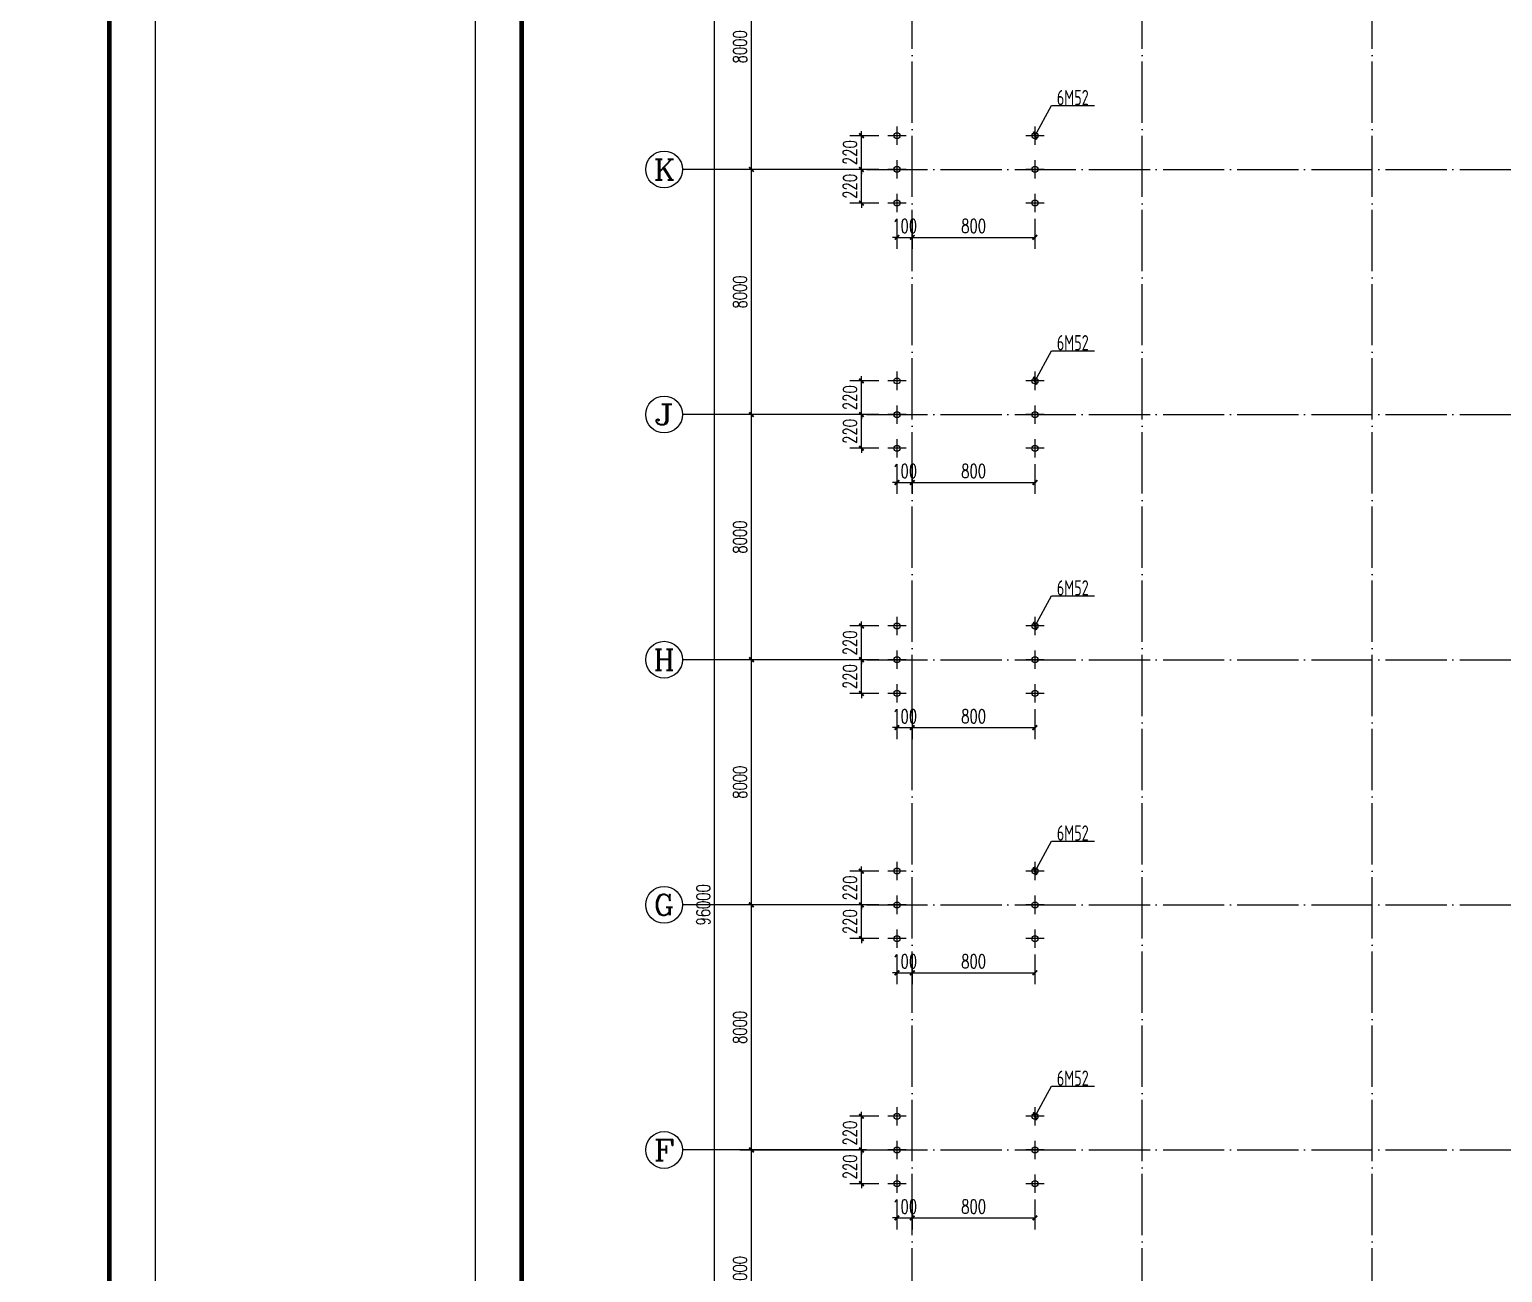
# Model space of a CAD drawing. Extents: x 14475413 to 15955882, y -732572 to -282951.
# Drawn here: x 14978864 to 15026928, y -540735 to -500169 of the extents above; entities that cross this region are included whole.
import ezdxf
from ezdxf.enums import TextEntityAlignment as Align

# ---------------------------------------------------------------- set-up
doc = ezdxf.new("R2010")
doc.units = 0
doc.header["$LTSCALE"] = 1000
doc.header["$MEASUREMENT"] = 0
doc.linetypes.add('DOTE', pattern=[2.42, 2, -0.2, 0.02, -0.2])
for name, color, linetype in [('AXIS', 3, 'Continuous'), ('AXIS_TEXT', 7, 'Continuous'), ('DOTE', 1, 'DOTE'), ('PUB_DIM', 3, 'Continuous'), ('TK', 4, 'Continuous'), ('中粗', 4, 'Continuous'), ('标注', 7, 'Continuous')]:
    doc.layers.add(name, color=color, linetype=linetype)
doc.styles.add('_TCH_AXIS', font='COMPLEX', dxfattribs={"bigfont": 'GBCBIG'})
doc.styles.add('_TCH_DIM_T3', font='SIMPLEX', dxfattribs={"width": 0.705882, "bigfont": 'GBCBIG'})
doc.styles.add('COMPLEX', font='COMPLEX')
doc.styles.get("Standard").update_dxf_attribs({"font": 'gbenor.shx', "bigfont": 'gbcbig.shx'})
doc.styles.add('TSSD_REIN', font='tssdeng.shx', dxfattribs={"width": 0.7, "bigfont": 'tssdchn.shx'})
doc.dimstyles.new('100', dxfattribs={"dimtxt": 250, "dimasz": 200, "dimexe": 250, "dimexo": 300, "dimgap": 150, "dimtad": 1, "dimdec": 0, "dimzin": 0, "dimdsep": 46, "dimtxsty": 'Standard', "dimblk": 'ARCHTICK', "dimcen": 0.09, "dimclrd": 256, "dimclre": 256, "dimclrt": 256, "dimadec": 0, "dimazin": 0, "dimtfac": 1, "dimtdec": 0, "dimtix": 1, "dimtmove": 2, "dimatfit": 3, "dimldrblk": 'ARCHTICK', "dimfxl": 0, "dimtolj": 1, "dimtzin": 0, "dimarcsym": 0})
doc.dimstyles.new('_TCH_ARCH&&150', dxfattribs={"dimtxt": 446.25, "dimasz": 150, "dimexe": 375, "dimexo": 450, "dimgap": 150, "dimtad": 1, "dimdec": 0, "dimzin": 0, "dimdsep": 46, "dimtxsty": '_TCH_DIM_T3', "dimblk": 'ARCHTICK', "dimcen": 0.09, "dimclrt": 7, "dimazin": 2, "dimtfac": 1, "dimtdec": 0, "dimtix": 1, "dimtmove": 2, "dimatfit": 3, "dimfxl": 0, "dimtolj": 1, "dimtzin": 0, "dimarcsym": 0})

# ---------------------------------------------------------------- blocks, each defined once
blk = doc.blocks.new('GeYuanFrame_88545606', base_point=(20.09, 4.53))
at = {"layer": 'TK'}
blk.add_lwpolyline([(20.09, 4.53), (20.09, 598.53), (1071.09, 598.53), (1071.09, 4.53)], close=True, dxfattribs=at)
at = {"layer": 'TK', "const_width": 1}
blk.add_lwpolyline([(45.09, 588.53), (1061.09, 588.53), (1061.09, 14.53), (45.09, 14.53)], close=True, dxfattribs=at)
blk = doc.blocks.new('GeYuanFrame_00164207', base_point=(20.09, 4.53))
at = {"layer": 'TK'}
blk.add_lwpolyline([(20.09, 4.53), (20.09, 598.53), (1071.09, 598.53), (1071.09, 4.53)], close=True, dxfattribs=at)
at = {"layer": 'TK', "const_width": 1}
blk.add_lwpolyline([(45.09, 588.53), (1061.09, 588.53), (1061.09, 14.53), (45.09, 14.53)], close=True, dxfattribs=at)
blk = doc.blocks.new('_AXISO')
blk.add_circle((0, 0), 0.5)
at = {"layer": 'AXIS_TEXT', "style": 'COMPLEX', "width": 1.041667}
blk.add_attdef('A', text='', height=0.56, dxfattribs=at).set_placement((-0.25, -0.28), (0.25, -0.28), align=Align.FIT)
blk = doc.blocks.new('_ArchTick')
at = {"color": 0, "linetype": 'ByBlock', "const_width": 0.4}
blk.add_lwpolyline([(-0.5, -0.5), (0.5, 0.5)], dxfattribs=at)
blk = doc.blocks.new('*D1078')
at = {"layer": 'AXIS', "color": 0, "lineweight": -2}
for p, q in [((15005720, -480736), (15000845, -480736)), ((15001220, -576736), (15001220, -480736)), ((15005720, -576736), (15000845, -576736))]:
    blk.add_line(p, q, dxfattribs=at)
at = {"layer": 'Defpoints', "color": 0}
for p in [(15001220, -480736), (15006170, -480736), (15006170, -576736)]:
    blk.add_point(p, dxfattribs=at)
at = {"layer": 'AXIS', "color": 0, "lineweight": -2, "xscale": 150, "yscale": 150, "zscale": 150}
for p, rotation in [((15001220, -480736), 90), ((15001220, -576736), 270)]:
    blk.add_blockref('_ArchTick', p, dxfattribs=dict(at, rotation=rotation))
at = {"layer": 'AXIS', "color": 7, "insert": (15000847, -528736), "char_height": 446.2, "attachment_point": 5, "rotation": 90, "style": '_TCH_DIM_T3'}
blk.add_mtext('\\A1;96000', dxfattribs=at)
blk = doc.blocks.new('*D1083')
at = {"layer": 'AXIS', "color": 0, "lineweight": -2}
for p, q in [((15005720, -536736), (15002045, -536736)), ((15002420, -544736), (15002420, -536736)), ((15005720, -544736), (15002045, -544736))]:
    blk.add_line(p, q, dxfattribs=at)
at = {"layer": 'Defpoints', "color": 0}
for p in [(15002420, -536736), (15006170, -536736), (15006170, -544736)]:
    blk.add_point(p, dxfattribs=at)
at = {"layer": 'AXIS', "color": 0, "lineweight": -2, "xscale": 150, "yscale": 150, "zscale": 150}
for p, rotation in [((15002420, -536736), 90), ((15002420, -544736), 270)]:
    blk.add_blockref('_ArchTick', p, dxfattribs=dict(at, rotation=rotation))
at = {"layer": 'AXIS', "color": 7, "insert": (15002047, -540736), "char_height": 446.2, "attachment_point": 5, "rotation": 90, "style": '_TCH_DIM_T3'}
blk.add_mtext('\\A1;8000', dxfattribs=at)
blk = doc.blocks.new('*D1084')
at = {"layer": 'AXIS', "color": 0, "lineweight": -2}
for p, q in [((15005720, -528736), (15002045, -528736)), ((15002420, -536736), (15002420, -528736)), ((15005720, -536736), (15002045, -536736))]:
    blk.add_line(p, q, dxfattribs=at)
at = {"layer": 'Defpoints', "color": 0}
for p in [(15002420, -528736), (15006170, -528736), (15006170, -536736)]:
    blk.add_point(p, dxfattribs=at)
at = {"layer": 'AXIS', "color": 0, "lineweight": -2, "xscale": 150, "yscale": 150, "zscale": 150}
for p, rotation in [((15002420, -528736), 90), ((15002420, -536736), 270)]:
    blk.add_blockref('_ArchTick', p, dxfattribs=dict(at, rotation=rotation))
at = {"layer": 'AXIS', "color": 7, "insert": (15002047, -532736), "char_height": 446.2, "attachment_point": 5, "rotation": 90, "style": '_TCH_DIM_T3'}
blk.add_mtext('\\A1;8000', dxfattribs=at)
blk = doc.blocks.new('*D1085')
at = {"layer": 'AXIS', "color": 0, "lineweight": -2}
for p, q in [((15005720, -520736), (15002045, -520736)), ((15002420, -528736), (15002420, -520736)), ((15005720, -528736), (15002045, -528736))]:
    blk.add_line(p, q, dxfattribs=at)
at = {"layer": 'Defpoints', "color": 0}
for p in [(15002420, -520736), (15006170, -520736), (15006170, -528736)]:
    blk.add_point(p, dxfattribs=at)
at = {"layer": 'AXIS', "color": 0, "lineweight": -2, "xscale": 150, "yscale": 150, "zscale": 150}
for p, rotation in [((15002420, -520736), 90), ((15002420, -528736), 270)]:
    blk.add_blockref('_ArchTick', p, dxfattribs=dict(at, rotation=rotation))
at = {"layer": 'AXIS', "color": 7, "insert": (15002047, -524736), "char_height": 446.2, "attachment_point": 5, "rotation": 90, "style": '_TCH_DIM_T3'}
blk.add_mtext('\\A1;8000', dxfattribs=at)
blk = doc.blocks.new('*D1086')
at = {"layer": 'AXIS', "color": 0, "lineweight": -2}
for p, q in [((15005720, -512736), (15002045, -512736)), ((15002420, -520736), (15002420, -512736)), ((15005720, -520736), (15002045, -520736))]:
    blk.add_line(p, q, dxfattribs=at)
at = {"layer": 'Defpoints', "color": 0}
for p in [(15002420, -512736), (15006170, -512736), (15006170, -520736)]:
    blk.add_point(p, dxfattribs=at)
at = {"layer": 'AXIS', "color": 0, "lineweight": -2, "xscale": 150, "yscale": 150, "zscale": 150}
for p, rotation in [((15002420, -512736), 90), ((15002420, -520736), 270)]:
    blk.add_blockref('_ArchTick', p, dxfattribs=dict(at, rotation=rotation))
at = {"layer": 'AXIS', "color": 7, "insert": (15002047, -516736), "char_height": 446.2, "attachment_point": 5, "rotation": 90, "style": '_TCH_DIM_T3'}
blk.add_mtext('\\A1;8000', dxfattribs=at)
blk = doc.blocks.new('*D1087')
at = {"layer": 'AXIS', "color": 0, "lineweight": -2}
for p, q in [((15005720, -504736), (15002045, -504736)), ((15002420, -512736), (15002420, -504736)), ((15005720, -512736), (15002045, -512736))]:
    blk.add_line(p, q, dxfattribs=at)
at = {"layer": 'Defpoints', "color": 0}
for p in [(15002420, -504736), (15006170, -504736), (15006170, -512736)]:
    blk.add_point(p, dxfattribs=at)
at = {"layer": 'AXIS', "color": 0, "lineweight": -2, "xscale": 150, "yscale": 150, "zscale": 150}
for p, rotation in [((15002420, -504736), 90), ((15002420, -512736), 270)]:
    blk.add_blockref('_ArchTick', p, dxfattribs=dict(at, rotation=rotation))
at = {"layer": 'AXIS', "color": 7, "insert": (15002047, -508736), "char_height": 446.2, "attachment_point": 5, "rotation": 90, "style": '_TCH_DIM_T3'}
blk.add_mtext('\\A1;8000', dxfattribs=at)
blk = doc.blocks.new('*D1088')
at = {"layer": 'AXIS', "color": 0, "lineweight": -2}
for p, q in [((15005720, -496736), (15002045, -496736)), ((15002420, -504736), (15002420, -496736)), ((15005720, -504736), (15002045, -504736))]:
    blk.add_line(p, q, dxfattribs=at)
at = {"layer": 'Defpoints', "color": 0}
for p in [(15002420, -496736), (15006170, -496736), (15006170, -504736)]:
    blk.add_point(p, dxfattribs=at)
at = {"layer": 'AXIS', "color": 0, "lineweight": -2, "xscale": 150, "yscale": 150, "zscale": 150}
for p, rotation in [((15002420, -496736), 90), ((15002420, -504736), 270)]:
    blk.add_blockref('_ArchTick', p, dxfattribs=dict(at, rotation=rotation))
at = {"layer": 'AXIS', "color": 7, "insert": (15002047, -500736), "char_height": 446.2, "attachment_point": 5, "rotation": 90, "style": '_TCH_DIM_T3'}
blk.add_mtext('\\A1;8000', dxfattribs=at)
blk = doc.blocks.new('*D1165')
at = {"layer": 'Defpoints', "color": 0}
for p in [(15006010, -503636), (15007024, -503636), (15007024, -504736)]:
    blk.add_point(p, dxfattribs=at)
at = {"layer": 'PUB_DIM', "color": 0, "lineweight": -2}
for p, q in [((15006574, -503636), (15005635, -503636)), ((15006010, -503636), (15006010, -503486)), ((15006010, -504736), (15006010, -503636)), ((15006574, -504736), (15005635, -504736)), ((15006010, -504736), (15006010, -504886))]:
    blk.add_line(p, q, dxfattribs=at)
at = {"layer": 'PUB_DIM', "color": 0, "lineweight": -2, "xscale": 150, "yscale": 150, "zscale": 150}
for p, rotation in [((15006010, -503636), 270), ((15006010, -504736), 90)]:
    blk.add_blockref('_ArchTick', p, dxfattribs=dict(at, rotation=rotation))
at = {"layer": 'PUB_DIM', "color": 7, "insert": (15005637, -504186), "char_height": 446.2, "attachment_point": 5, "rotation": 90, "style": '_TCH_DIM_T3'}
blk.add_mtext('\\A1;220', dxfattribs=at)
blk = doc.blocks.new('*D1166')
at = {"layer": 'Defpoints', "color": 0}
for p in [(15006010, -504736), (15007024, -504736), (15007024, -505836)]:
    blk.add_point(p, dxfattribs=at)
at = {"layer": 'PUB_DIM', "color": 0, "lineweight": -2}
for p, q in [((15006010, -504736), (15006010, -504586)), ((15006574, -504736), (15005635, -504736)), ((15006010, -505836), (15006010, -504736)), ((15006574, -505836), (15005635, -505836)), ((15006010, -505836), (15006010, -505986))]:
    blk.add_line(p, q, dxfattribs=at)
at = {"layer": 'PUB_DIM', "color": 0, "lineweight": -2, "xscale": 150, "yscale": 150, "zscale": 150}
for p, rotation in [((15006010, -504736), 270), ((15006010, -505836), 90)]:
    blk.add_blockref('_ArchTick', p, dxfattribs=dict(at, rotation=rotation))
at = {"layer": 'PUB_DIM', "color": 7, "insert": (15005637, -505286), "char_height": 446.2, "attachment_point": 5, "rotation": 90, "style": '_TCH_DIM_T3'}
blk.add_mtext('\\A1;220', dxfattribs=at)
blk = doc.blocks.new('*D1167')
at = {"layer": 'Defpoints', "color": 0}
for p in [(15007670, -505901), (15011670, -505901), (15011670, -506953)]:
    blk.add_point(p, dxfattribs=at)
at = {"layer": 'PUB_DIM', "color": 0, "lineweight": -2}
for p, q in [((15007670, -506351), (15007670, -507328)), ((15011670, -506351), (15011670, -507328)), ((15007670, -506953), (15011670, -506953))]:
    blk.add_line(p, q, dxfattribs=at)
at = {"layer": 'PUB_DIM', "color": 0, "lineweight": -2, "xscale": 150, "yscale": 150, "zscale": 150, "rotation": 180}
blk.add_blockref('_ArchTick', (15007670, -506953), dxfattribs=at)
at = {"layer": 'PUB_DIM', "color": 0, "lineweight": -2, "xscale": 150, "yscale": 150, "zscale": 150}
blk.add_blockref('_ArchTick', (15011670, -506953), dxfattribs=at)
at = {"layer": 'PUB_DIM', "color": 7, "insert": (15009670, -506580), "char_height": 446.2, "attachment_point": 5, "style": '_TCH_DIM_T3'}
blk.add_mtext('\\A1;800', dxfattribs=at)
blk = doc.blocks.new('*D1168')
at = {"layer": 'Defpoints', "color": 0}
for p in [(15007170, -505901), (15007670, -505901), (15007670, -506953)]:
    blk.add_point(p, dxfattribs=at)
at = {"layer": 'PUB_DIM', "color": 0, "lineweight": -2}
for p, q in [((15007170, -506351), (15007170, -507328)), ((15007670, -506351), (15007670, -507328)), ((15007170, -506953), (15007020, -506953)), ((15007170, -506953), (15007670, -506953)), ((15007670, -506953), (15007820, -506953))]:
    blk.add_line(p, q, dxfattribs=at)
at = {"layer": 'PUB_DIM', "color": 0, "lineweight": -2, "xscale": 150, "yscale": 150, "zscale": 150}
blk.add_blockref('_ArchTick', (15007170, -506953), dxfattribs=at)
at = {"layer": 'PUB_DIM', "color": 0, "lineweight": -2, "xscale": 150, "yscale": 150, "zscale": 150, "rotation": 180}
blk.add_blockref('_ArchTick', (15007670, -506953), dxfattribs=at)
at = {"layer": 'PUB_DIM', "color": 7, "insert": (15007420, -506580), "char_height": 446.2, "attachment_point": 5, "style": '_TCH_DIM_T3'}
blk.add_mtext('\\A1;100', dxfattribs=at)
blk = doc.blocks.new('*D1177')
at = {"layer": 'Defpoints', "color": 0}
for p in [(15006010, -511636), (15007024, -511636), (15007024, -512736)]:
    blk.add_point(p, dxfattribs=at)
at = {"layer": 'PUB_DIM', "color": 0, "lineweight": -2}
for p, q in [((15006574, -511636), (15005635, -511636)), ((15006010, -511636), (15006010, -511486)), ((15006010, -512736), (15006010, -511636)), ((15006574, -512736), (15005635, -512736)), ((15006010, -512736), (15006010, -512886))]:
    blk.add_line(p, q, dxfattribs=at)
at = {"layer": 'PUB_DIM', "color": 0, "lineweight": -2, "xscale": 150, "yscale": 150, "zscale": 150}
for p, rotation in [((15006010, -511636), 270), ((15006010, -512736), 90)]:
    blk.add_blockref('_ArchTick', p, dxfattribs=dict(at, rotation=rotation))
at = {"layer": 'PUB_DIM', "color": 7, "insert": (15005637, -512186), "char_height": 446.2, "attachment_point": 5, "rotation": 90, "style": '_TCH_DIM_T3'}
blk.add_mtext('\\A1;220', dxfattribs=at)
blk = doc.blocks.new('*D1178')
at = {"layer": 'Defpoints', "color": 0}
for p in [(15006010, -512736), (15007024, -512736), (15007024, -513836)]:
    blk.add_point(p, dxfattribs=at)
at = {"layer": 'PUB_DIM', "color": 0, "lineweight": -2}
for p, q in [((15006574, -512736), (15005635, -512736)), ((15006010, -512736), (15006010, -512586)), ((15006010, -513836), (15006010, -512736)), ((15006574, -513836), (15005635, -513836)), ((15006010, -513836), (15006010, -513986))]:
    blk.add_line(p, q, dxfattribs=at)
at = {"layer": 'PUB_DIM', "color": 0, "lineweight": -2, "xscale": 150, "yscale": 150, "zscale": 150}
for p, rotation in [((15006010, -512736), 270), ((15006010, -513836), 90)]:
    blk.add_blockref('_ArchTick', p, dxfattribs=dict(at, rotation=rotation))
at = {"layer": 'PUB_DIM', "color": 7, "insert": (15005637, -513286), "char_height": 446.2, "attachment_point": 5, "rotation": 90, "style": '_TCH_DIM_T3'}
blk.add_mtext('\\A1;220', dxfattribs=at)
blk = doc.blocks.new('*D1179')
at = {"layer": 'Defpoints', "color": 0}
for p in [(15007670, -513901), (15011670, -513901), (15011670, -514953)]:
    blk.add_point(p, dxfattribs=at)
at = {"layer": 'PUB_DIM', "color": 0, "lineweight": -2}
for p, q in [((15007670, -514351), (15007670, -515328)), ((15011670, -514351), (15011670, -515328)), ((15007670, -514953), (15011670, -514953))]:
    blk.add_line(p, q, dxfattribs=at)
at = {"layer": 'PUB_DIM', "color": 0, "lineweight": -2, "xscale": 150, "yscale": 150, "zscale": 150, "rotation": 180}
blk.add_blockref('_ArchTick', (15007670, -514953), dxfattribs=at)
at = {"layer": 'PUB_DIM', "color": 0, "lineweight": -2, "xscale": 150, "yscale": 150, "zscale": 150}
blk.add_blockref('_ArchTick', (15011670, -514953), dxfattribs=at)
at = {"layer": 'PUB_DIM', "color": 7, "insert": (15009670, -514580), "char_height": 446.2, "attachment_point": 5, "style": '_TCH_DIM_T3'}
blk.add_mtext('\\A1;800', dxfattribs=at)
blk = doc.blocks.new('*D1180')
at = {"layer": 'Defpoints', "color": 0}
for p in [(15007170, -513901), (15007670, -513901), (15007670, -514953)]:
    blk.add_point(p, dxfattribs=at)
at = {"layer": 'PUB_DIM', "color": 0, "lineweight": -2}
for p, q in [((15007170, -514351), (15007170, -515328)), ((15007670, -514351), (15007670, -515328)), ((15007170, -514953), (15007020, -514953)), ((15007170, -514953), (15007670, -514953)), ((15007670, -514953), (15007820, -514953))]:
    blk.add_line(p, q, dxfattribs=at)
at = {"layer": 'PUB_DIM', "color": 0, "lineweight": -2, "xscale": 150, "yscale": 150, "zscale": 150}
blk.add_blockref('_ArchTick', (15007170, -514953), dxfattribs=at)
at = {"layer": 'PUB_DIM', "color": 0, "lineweight": -2, "xscale": 150, "yscale": 150, "zscale": 150, "rotation": 180}
blk.add_blockref('_ArchTick', (15007670, -514953), dxfattribs=at)
at = {"layer": 'PUB_DIM', "color": 7, "insert": (15007420, -514580), "char_height": 446.2, "attachment_point": 5, "style": '_TCH_DIM_T3'}
blk.add_mtext('\\A1;100', dxfattribs=at)
blk = doc.blocks.new('*D1189')
at = {"layer": 'Defpoints', "color": 0}
for p in [(15006010, -519636), (15007024, -519636), (15007024, -520736)]:
    blk.add_point(p, dxfattribs=at)
at = {"layer": 'PUB_DIM', "color": 0, "lineweight": -2}
for p, q in [((15006010, -519636), (15006010, -519486)), ((15006574, -519636), (15005635, -519636)), ((15006010, -520736), (15006010, -519636)), ((15006574, -520736), (15005635, -520736)), ((15006010, -520736), (15006010, -520886))]:
    blk.add_line(p, q, dxfattribs=at)
at = {"layer": 'PUB_DIM', "color": 0, "lineweight": -2, "xscale": 150, "yscale": 150, "zscale": 150}
for p, rotation in [((15006010, -519636), 270), ((15006010, -520736), 90)]:
    blk.add_blockref('_ArchTick', p, dxfattribs=dict(at, rotation=rotation))
at = {"layer": 'PUB_DIM', "color": 7, "insert": (15005637, -520186), "char_height": 446.2, "attachment_point": 5, "rotation": 90, "style": '_TCH_DIM_T3'}
blk.add_mtext('\\A1;220', dxfattribs=at)
blk = doc.blocks.new('*D1190')
at = {"layer": 'Defpoints', "color": 0}
for p in [(15006010, -520736), (15007024, -520736), (15007024, -521836)]:
    blk.add_point(p, dxfattribs=at)
at = {"layer": 'PUB_DIM', "color": 0, "lineweight": -2}
for p, q in [((15006574, -520736), (15005635, -520736)), ((15006010, -520736), (15006010, -520586)), ((15006010, -521836), (15006010, -520736)), ((15006574, -521836), (15005635, -521836)), ((15006010, -521836), (15006010, -521986))]:
    blk.add_line(p, q, dxfattribs=at)
at = {"layer": 'PUB_DIM', "color": 0, "lineweight": -2, "xscale": 150, "yscale": 150, "zscale": 150}
for p, rotation in [((15006010, -520736), 270), ((15006010, -521836), 90)]:
    blk.add_blockref('_ArchTick', p, dxfattribs=dict(at, rotation=rotation))
at = {"layer": 'PUB_DIM', "color": 7, "insert": (15005637, -521286), "char_height": 446.2, "attachment_point": 5, "rotation": 90, "style": '_TCH_DIM_T3'}
blk.add_mtext('\\A1;220', dxfattribs=at)
blk = doc.blocks.new('*D1191')
at = {"layer": 'Defpoints', "color": 0}
for p in [(15007670, -521901), (15011670, -521901), (15011670, -522953)]:
    blk.add_point(p, dxfattribs=at)
at = {"layer": 'PUB_DIM', "color": 0, "lineweight": -2}
for p, q in [((15007670, -522351), (15007670, -523328)), ((15011670, -522351), (15011670, -523328)), ((15007670, -522953), (15011670, -522953))]:
    blk.add_line(p, q, dxfattribs=at)
at = {"layer": 'PUB_DIM', "color": 0, "lineweight": -2, "xscale": 150, "yscale": 150, "zscale": 150, "rotation": 180}
blk.add_blockref('_ArchTick', (15007670, -522953), dxfattribs=at)
at = {"layer": 'PUB_DIM', "color": 0, "lineweight": -2, "xscale": 150, "yscale": 150, "zscale": 150}
blk.add_blockref('_ArchTick', (15011670, -522953), dxfattribs=at)
at = {"layer": 'PUB_DIM', "color": 7, "insert": (15009670, -522580), "char_height": 446.2, "attachment_point": 5, "style": '_TCH_DIM_T3'}
blk.add_mtext('\\A1;800', dxfattribs=at)
blk = doc.blocks.new('*D1192')
at = {"layer": 'Defpoints', "color": 0}
for p in [(15007170, -521901), (15007670, -521901), (15007670, -522953)]:
    blk.add_point(p, dxfattribs=at)
at = {"layer": 'PUB_DIM', "color": 0, "lineweight": -2}
for p, q in [((15007170, -522351), (15007170, -523328)), ((15007670, -522351), (15007670, -523328)), ((15007170, -522953), (15007020, -522953)), ((15007170, -522953), (15007670, -522953)), ((15007670, -522953), (15007820, -522953))]:
    blk.add_line(p, q, dxfattribs=at)
at = {"layer": 'PUB_DIM', "color": 0, "lineweight": -2, "xscale": 150, "yscale": 150, "zscale": 150}
blk.add_blockref('_ArchTick', (15007170, -522953), dxfattribs=at)
at = {"layer": 'PUB_DIM', "color": 0, "lineweight": -2, "xscale": 150, "yscale": 150, "zscale": 150, "rotation": 180}
blk.add_blockref('_ArchTick', (15007670, -522953), dxfattribs=at)
at = {"layer": 'PUB_DIM', "color": 7, "insert": (15007420, -522580), "char_height": 446.2, "attachment_point": 5, "style": '_TCH_DIM_T3'}
blk.add_mtext('\\A1;100', dxfattribs=at)
blk = doc.blocks.new('*D1201')
at = {"layer": 'Defpoints', "color": 0}
for p in [(15006010, -527636), (15007024, -527636), (15007024, -528736)]:
    blk.add_point(p, dxfattribs=at)
at = {"layer": 'PUB_DIM', "color": 0, "lineweight": -2}
for p, q in [((15006574, -527636), (15005635, -527636)), ((15006010, -527636), (15006010, -527486)), ((15006010, -528736), (15006010, -527636)), ((15006574, -528736), (15005635, -528736)), ((15006010, -528736), (15006010, -528886))]:
    blk.add_line(p, q, dxfattribs=at)
at = {"layer": 'PUB_DIM', "color": 0, "lineweight": -2, "xscale": 150, "yscale": 150, "zscale": 150}
for p, rotation in [((15006010, -527636), 270), ((15006010, -528736), 90)]:
    blk.add_blockref('_ArchTick', p, dxfattribs=dict(at, rotation=rotation))
at = {"layer": 'PUB_DIM', "color": 7, "insert": (15005637, -528186), "char_height": 446.2, "attachment_point": 5, "rotation": 90, "style": '_TCH_DIM_T3'}
blk.add_mtext('\\A1;220', dxfattribs=at)
blk = doc.blocks.new('*D1202')
at = {"layer": 'Defpoints', "color": 0}
for p in [(15006010, -528736), (15007024, -528736), (15007024, -529836)]:
    blk.add_point(p, dxfattribs=at)
at = {"layer": 'PUB_DIM', "color": 0, "lineweight": -2}
for p, q in [((15006010, -528736), (15006010, -528586)), ((15006574, -528736), (15005635, -528736)), ((15006010, -529836), (15006010, -528736)), ((15006574, -529836), (15005635, -529836)), ((15006010, -529836), (15006010, -529986))]:
    blk.add_line(p, q, dxfattribs=at)
at = {"layer": 'PUB_DIM', "color": 0, "lineweight": -2, "xscale": 150, "yscale": 150, "zscale": 150}
for p, rotation in [((15006010, -528736), 270), ((15006010, -529836), 90)]:
    blk.add_blockref('_ArchTick', p, dxfattribs=dict(at, rotation=rotation))
at = {"layer": 'PUB_DIM', "color": 7, "insert": (15005637, -529286), "char_height": 446.2, "attachment_point": 5, "rotation": 90, "style": '_TCH_DIM_T3'}
blk.add_mtext('\\A1;220', dxfattribs=at)
blk = doc.blocks.new('*D1203')
at = {"layer": 'Defpoints', "color": 0}
for p in [(15007670, -529901), (15011670, -529901), (15011670, -530953)]:
    blk.add_point(p, dxfattribs=at)
at = {"layer": 'PUB_DIM', "color": 0, "lineweight": -2}
for p, q in [((15007670, -530351), (15007670, -531328)), ((15011670, -530351), (15011670, -531328)), ((15007670, -530953), (15011670, -530953))]:
    blk.add_line(p, q, dxfattribs=at)
at = {"layer": 'PUB_DIM', "color": 0, "lineweight": -2, "xscale": 150, "yscale": 150, "zscale": 150, "rotation": 180}
blk.add_blockref('_ArchTick', (15007670, -530953), dxfattribs=at)
at = {"layer": 'PUB_DIM', "color": 0, "lineweight": -2, "xscale": 150, "yscale": 150, "zscale": 150}
blk.add_blockref('_ArchTick', (15011670, -530953), dxfattribs=at)
at = {"layer": 'PUB_DIM', "color": 7, "insert": (15009670, -530580), "char_height": 446.2, "attachment_point": 5, "style": '_TCH_DIM_T3'}
blk.add_mtext('\\A1;800', dxfattribs=at)
blk = doc.blocks.new('*D1204')
at = {"layer": 'Defpoints', "color": 0}
for p in [(15007170, -529901), (15007670, -529901), (15007670, -530953)]:
    blk.add_point(p, dxfattribs=at)
at = {"layer": 'PUB_DIM', "color": 0, "lineweight": -2}
for p, q in [((15007170, -530351), (15007170, -531328)), ((15007670, -530351), (15007670, -531328)), ((15007170, -530953), (15007020, -530953)), ((15007170, -530953), (15007670, -530953)), ((15007670, -530953), (15007820, -530953))]:
    blk.add_line(p, q, dxfattribs=at)
at = {"layer": 'PUB_DIM', "color": 0, "lineweight": -2, "xscale": 150, "yscale": 150, "zscale": 150}
blk.add_blockref('_ArchTick', (15007170, -530953), dxfattribs=at)
at = {"layer": 'PUB_DIM', "color": 0, "lineweight": -2, "xscale": 150, "yscale": 150, "zscale": 150, "rotation": 180}
blk.add_blockref('_ArchTick', (15007670, -530953), dxfattribs=at)
at = {"layer": 'PUB_DIM', "color": 7, "insert": (15007420, -530580), "char_height": 446.2, "attachment_point": 5, "style": '_TCH_DIM_T3'}
blk.add_mtext('\\A1;100', dxfattribs=at)
blk = doc.blocks.new('*D1213')
at = {"layer": 'Defpoints', "color": 0}
for p in [(15006010, -535636), (15007024, -535636), (15007024, -536736)]:
    blk.add_point(p, dxfattribs=at)
at = {"layer": 'PUB_DIM', "color": 0, "lineweight": -2}
for p, q in [((15006574, -535636), (15005635, -535636)), ((15006010, -535636), (15006010, -535486)), ((15006010, -536736), (15006010, -535636)), ((15006574, -536736), (15005635, -536736)), ((15006010, -536736), (15006010, -536886))]:
    blk.add_line(p, q, dxfattribs=at)
at = {"layer": 'PUB_DIM', "color": 0, "lineweight": -2, "xscale": 150, "yscale": 150, "zscale": 150}
for p, rotation in [((15006010, -535636), 270), ((15006010, -536736), 90)]:
    blk.add_blockref('_ArchTick', p, dxfattribs=dict(at, rotation=rotation))
at = {"layer": 'PUB_DIM', "color": 7, "insert": (15005637, -536186), "char_height": 446.2, "attachment_point": 5, "rotation": 90, "style": '_TCH_DIM_T3'}
blk.add_mtext('\\A1;220', dxfattribs=at)
blk = doc.blocks.new('*D1214')
at = {"layer": 'Defpoints', "color": 0}
for p in [(15006010, -536736), (15007024, -536736), (15007024, -537836)]:
    blk.add_point(p, dxfattribs=at)
at = {"layer": 'PUB_DIM', "color": 0, "lineweight": -2}
for p, q in [((15006574, -536736), (15005635, -536736)), ((15006010, -536736), (15006010, -536586)), ((15006010, -537836), (15006010, -536736)), ((15006574, -537836), (15005635, -537836)), ((15006010, -537836), (15006010, -537986))]:
    blk.add_line(p, q, dxfattribs=at)
at = {"layer": 'PUB_DIM', "color": 0, "lineweight": -2, "xscale": 150, "yscale": 150, "zscale": 150}
for p, rotation in [((15006010, -536736), 270), ((15006010, -537836), 90)]:
    blk.add_blockref('_ArchTick', p, dxfattribs=dict(at, rotation=rotation))
at = {"layer": 'PUB_DIM', "color": 7, "insert": (15005637, -537286), "char_height": 446.2, "attachment_point": 5, "rotation": 90, "style": '_TCH_DIM_T3'}
blk.add_mtext('\\A1;220', dxfattribs=at)
blk = doc.blocks.new('*D1215')
at = {"layer": 'Defpoints', "color": 0}
for p in [(15007670, -537901), (15011670, -537901), (15011670, -538953)]:
    blk.add_point(p, dxfattribs=at)
at = {"layer": 'PUB_DIM', "color": 0, "lineweight": -2}
for p, q in [((15007670, -538351), (15007670, -539328)), ((15011670, -538351), (15011670, -539328)), ((15007670, -538953), (15011670, -538953))]:
    blk.add_line(p, q, dxfattribs=at)
at = {"layer": 'PUB_DIM', "color": 0, "lineweight": -2, "xscale": 150, "yscale": 150, "zscale": 150, "rotation": 180}
blk.add_blockref('_ArchTick', (15007670, -538953), dxfattribs=at)
at = {"layer": 'PUB_DIM', "color": 0, "lineweight": -2, "xscale": 150, "yscale": 150, "zscale": 150}
blk.add_blockref('_ArchTick', (15011670, -538953), dxfattribs=at)
at = {"layer": 'PUB_DIM', "color": 7, "insert": (15009670, -538580), "char_height": 446.2, "attachment_point": 5, "style": '_TCH_DIM_T3'}
blk.add_mtext('\\A1;800', dxfattribs=at)
blk = doc.blocks.new('*D1216')
at = {"layer": 'Defpoints', "color": 0}
for p in [(15007170, -537901), (15007670, -537901), (15007670, -538953)]:
    blk.add_point(p, dxfattribs=at)
at = {"layer": 'PUB_DIM', "color": 0, "lineweight": -2}
for p, q in [((15007170, -538351), (15007170, -539328)), ((15007670, -538351), (15007670, -539328)), ((15007170, -538953), (15007020, -538953)), ((15007170, -538953), (15007670, -538953)), ((15007670, -538953), (15007820, -538953))]:
    blk.add_line(p, q, dxfattribs=at)
at = {"layer": 'PUB_DIM', "color": 0, "lineweight": -2, "xscale": 150, "yscale": 150, "zscale": 150}
blk.add_blockref('_ArchTick', (15007170, -538953), dxfattribs=at)
at = {"layer": 'PUB_DIM', "color": 0, "lineweight": -2, "xscale": 150, "yscale": 150, "zscale": 150, "rotation": 180}
blk.add_blockref('_ArchTick', (15007670, -538953), dxfattribs=at)
at = {"layer": 'PUB_DIM', "color": 7, "insert": (15007420, -538580), "char_height": 446.2, "attachment_point": 5, "style": '_TCH_DIM_T3'}
blk.add_mtext('\\A1;100', dxfattribs=at)

msp = doc.modelspace()

# ---------------------------------------------------------------- linework, layer by layer
at = {"layer": 'AXIS'}
for p, q in [((15006170.1, -504735.7), (15000170.1, -504735.7)), ((15006170.1, -512735.7), (15000170.1, -512735.7)), ((15006170.1, -520735.7), (15000170.1, -520735.7)), ((15006170.1, -528735.7), (15000170.1, -528735.7)), ((15006170.1, -536735.7), (15000170.1, -536735.7))]:
    msp.add_line(p, q, dxfattribs=at)
at = {"layer": 'DOTE'}
for p, q in [((15007670.1, -578235.7), (15007670.1, -479235.7)), ((15015170.1, -578235.7), (15015170.1, -479235.7)), ((15022670.1, -578235.7), (15022670.1, -479235.7)), ((15006170.1, -504735.7), (15069170.1, -504735.7)), ((15006170.1, -512735.7), (15069170.1, -512735.7)), ((15006170.1, -520735.7), (15069170.1, -520735.7)), ((15006170.1, -528735.7), (15069170.1, -528735.7)), ((15006170.1, -536735.7), (15069170.1, -536735.7))]:
    msp.add_line(p, q, dxfattribs=at)
at = {"layer": '中粗', "linetype": 'ByBlock'}
for p, q in [((15007470.1, -503635.7), (15006870.1, -503635.7)), ((15007170.1, -503335.7), (15007170.1, -503935.7)), ((15011970.1, -503635.7), (15011370.1, -503635.7)), ((15011670.1, -503335.7), (15011670.1, -503935.7)), ((15007170.1, -504435.7), (15007170.1, -505035.7)), ((15011670.1, -504435.7), (15011670.1, -505035.7)), ((15007470.1, -504735.7), (15006870.1, -504735.7)), ((15011970.1, -504735.7), (15011370.1, -504735.7)), ((15007170.1, -505535.7), (15007170.1, -506135.7)), ((15011670.1, -505535.7), (15011670.1, -506135.7)), ((15007470.1, -505835.7), (15006870.1, -505835.7)), ((15007095.1, -505835.7), (15007095.1, -505835.7)), ((15011970.1, -505835.7), (15011370.1, -505835.7)), ((15011595.1, -505835.7), (15011595.1, -505835.7)), ((15007170.1, -511335.7), (15007170.1, -511935.7)), ((15011670.1, -511335.7), (15011670.1, -511935.7)), ((15007470.1, -511635.7), (15006870.1, -511635.7)), ((15011970.1, -511635.7), (15011370.1, -511635.7)), ((15007470.1, -512735.7), (15006870.1, -512735.7)), ((15007170.1, -512435.7), (15007170.1, -513035.7)), ((15011970.1, -512735.7), (15011370.1, -512735.7)), ((15011670.1, -512435.7), (15011670.1, -513035.7)), ((15007170.1, -513535.7), (15007170.1, -514135.7)), ((15011670.1, -513535.7), (15011670.1, -514135.7)), ((15007470.1, -513835.7), (15006870.1, -513835.7)), ((15007095.1, -513835.7), (15007095.1, -513835.7)), ((15011970.1, -513835.7), (15011370.1, -513835.7)), ((15011595.1, -513835.7), (15011595.1, -513835.7)), ((15007170.1, -519335.7), (15007170.1, -519935.7)), ((15011670.1, -519335.7), (15011670.1, -519935.7)), ((15007470.1, -519635.7), (15006870.1, -519635.7)), ((15011970.1, -519635.7), (15011370.1, -519635.7)), ((15007170.1, -520435.7), (15007170.1, -521035.7)), ((15011670.1, -520435.7), (15011670.1, -521035.7)), ((15007470.1, -520735.7), (15006870.1, -520735.7)), ((15011970.1, -520735.7), (15011370.1, -520735.7)), ((15007470.1, -521835.7), (15006870.1, -521835.7)), ((15007095.1, -521835.7), (15007095.1, -521835.7)), ((15007170.1, -521535.7), (15007170.1, -522135.7)), ((15011970.1, -521835.7), (15011370.1, -521835.7)), ((15011595.1, -521835.7), (15011595.1, -521835.7)), ((15011670.1, -521535.7), (15011670.1, -522135.7)), ((15007470.1, -527635.7), (15006870.1, -527635.7)), ((15007170.1, -527335.7), (15007170.1, -527935.7)), ((15011970.1, -527635.7), (15011370.1, -527635.7)), ((15011670.1, -527335.7), (15011670.1, -527935.7)), ((15007170.1, -528435.7), (15007170.1, -529035.7)), ((15011670.1, -528435.7), (15011670.1, -529035.7)), ((15007470.1, -528735.7), (15006870.1, -528735.7)), ((15011970.1, -528735.7), (15011370.1, -528735.7)), ((15007170.1, -529535.7), (15007170.1, -530135.7)), ((15011670.1, -529535.7), (15011670.1, -530135.7)), ((15007470.1, -529835.7), (15006870.1, -529835.7)), ((15007095.1, -529835.7), (15007095.1, -529835.7)), ((15011970.1, -529835.7), (15011370.1, -529835.7)), ((15011595.1, -529835.7), (15011595.1, -529835.7)), ((15007170.1, -535335.7), (15007170.1, -535935.7)), ((15011670.1, -535335.7), (15011670.1, -535935.7)), ((15007470.1, -535635.7), (15006870.1, -535635.7)), ((15011970.1, -535635.7), (15011370.1, -535635.7)), ((15007470.1, -536735.7), (15006870.1, -536735.7)), ((15007170.1, -536435.7), (15007170.1, -537035.7)), ((15011970.1, -536735.7), (15011370.1, -536735.7)), ((15011670.1, -536435.7), (15011670.1, -537035.7)), ((15007470.1, -537835.7), (15006870.1, -537835.7)), ((15007095.1, -537835.7), (15007095.1, -537835.7)), ((15007170.1, -537535.7), (15007170.1, -538135.7)), ((15011970.1, -537835.7), (15011370.1, -537835.7)), ((15011595.1, -537835.7), (15011595.1, -537835.7)), ((15011670.1, -537535.7), (15011670.1, -538135.7))]:
    msp.add_line(p, q, dxfattribs=at)
for centre in [(15007170.1, -503635.7), (15011670.1, -503635.7), (15007170.1, -504735.7), (15011670.1, -504735.7), (15007170.1, -505835.7), (15011670.1, -505835.7), (15007170.1, -511635.7), (15011670.1, -511635.7), (15007170.1, -512735.7), (15011670.1, -512735.7), (15007170.1, -513835.7), (15011670.1, -513835.7), (15007170.1, -519635.7), (15011670.1, -519635.7), (15007170.1, -520735.7), (15011670.1, -520735.7), (15007170.1, -521835.7), (15011670.1, -521835.7), (15007170.1, -527635.7), (15011670.1, -527635.7), (15007170.1, -528735.7), (15011670.1, -528735.7), (15007170.1, -529835.7), (15011670.1, -529835.7), (15007170.1, -535635.7), (15011670.1, -535635.7), (15007170.1, -536735.7), (15011670.1, -536735.7), (15007170.1, -537835.7), (15011670.1, -537835.7)]:
    msp.add_circle(centre, 100, dxfattribs=at)

# ---------------------------------------------------------------- block references
at = {"xscale": 150, "yscale": 150, "zscale": 150, "rotation": 270}
for name, p in [('GeYuanFrame_00164207', (14893868, -466825.4)), ('GeYuanFrame_88545606', (14993422.4, -466825.4))]:
    msp.add_blockref(name, p, dxfattribs=at)
at = {"layer": 'AXIS'}
ref = msp.add_blockref('_AXISO', (14999570.1, -504735.7), dxfattribs=dict(at, xscale=1200, yscale=1200, zscale=1200))
ref.add_attrib('A', 'K', dxfattribs={"layer": 'AXIS_TEXT', "ltscale": 0.5, "height": 678.8, "style": '_TCH_AXIS', "width": 1.105263}).set_placement((14999230.7, -505075.1), (14999909.5, -505075.1), align=Align.FIT)
ref = msp.add_blockref('_AXISO', (14999570.1, -512735.7), dxfattribs=dict(at, xscale=1200, yscale=1200, zscale=1200))
ref.add_attrib('A', 'J', dxfattribs={"layer": 'AXIS_TEXT', "ltscale": 0.5, "height": 678.8, "style": '_TCH_AXIS', "width": 1.909091}).set_placement((14999230.7, -513075.1), (14999909.5, -513075.1), align=Align.FIT)
ref = msp.add_blockref('_AXISO', (14999570.1, -520735.7), dxfattribs=dict(at, xscale=1200, yscale=1200, zscale=1200))
ref.add_attrib('A', 'H', dxfattribs={"layer": 'AXIS_TEXT', "ltscale": 0.5, "height": 678.8, "style": '_TCH_AXIS', "width": 1.05}).set_placement((14999230.7, -521075.1), (14999909.5, -521075.1), align=Align.FIT)
ref = msp.add_blockref('_AXISO', (14999570.1, -528735.7), dxfattribs=dict(at, xscale=1200, yscale=1200, zscale=1200))
ref.add_attrib('A', 'G', dxfattribs={"layer": 'AXIS_TEXT', "ltscale": 0.5, "height": 678.8, "style": '_TCH_AXIS', "width": 1.166667}).set_placement((14999230.7, -529075.1), (14999909.5, -529075.1), align=Align.FIT)
ref = msp.add_blockref('_AXISO', (14999570.1, -536735.7), dxfattribs=dict(at, xscale=1200, yscale=1200, zscale=1200))
ref.add_attrib('A', 'F', dxfattribs={"layer": 'AXIS_TEXT', "ltscale": 0.5, "height": 678.8, "style": '_TCH_AXIS', "width": 1.3125}).set_placement((14999230.7, -537075.1), (14999909.5, -537075.1), align=Align.FIT)

# ---------------------------------------------------------------- texts
at = {"color": 6, "ltscale": 0.5, "style": 'TSSD_REIN', "width": 0.7}
for p in [(15012386.7, -502641.8), (15012386.7, -510641.8), (15012386.7, -518641.8), (15012386.7, -526641.8), (15012386.7, -534641.8)]:
    msp.add_text('6M52', height=500, dxfattribs=at).set_placement(p)

# ---------------------------------------------------------------- dimensions: what is measured, and where the dimension line sits
at = {"layer": 'AXIS'}
for p1, p2, distance, text, picture, middle in [((15006170.1, -576735.7), (15006170.1, -480735.7), 4950, '96000', '*D1078', (15000847, -528735.7)), ((15006170.1, -504735.7), (15006170.1, -496735.7), 3750, '8000', '*D1088', (15002047, -500735.7)), ((15006170.1, -512735.7), (15006170.1, -504735.7), 3750, '8000', '*D1087', (15002047, -508735.7)), ((15006170.1, -520735.7), (15006170.1, -512735.7), 3750, '8000', '*D1086', (15002047, -516735.7)), ((15006170.1, -528735.7), (15006170.1, -520735.7), 3750, '8000', '*D1085', (15002047, -524735.7)), ((15006170.1, -536735.7), (15006170.1, -528735.7), 3750, '8000', '*D1084', (15002047, -532735.7)), ((15006170.1, -544735.7), (15006170.1, -536735.7), 3750, '8000', '*D1083', (15002047, -540735.7))]:
    dim = msp.add_aligned_dim(p1=p1, p2=p2, distance=distance, text=text, dimstyle='_TCH_ARCH&&150', dxfattribs=at)
    dim.commit()
    dim.dimension.update_dxf_attribs({"geometry": picture, "text_midpoint": middle})
at = {"layer": 'PUB_DIM'}
for p1, p2, distance, text, picture, middle in [((15007023.6, -504735.7), (15007023.6, -503635.7), 1014, '220', '*D1165', (15005636.5, -504185.7)), ((15007023.6, -505835.7), (15007023.6, -504735.7), 1014, '220', '*D1166', (15005636.5, -505285.7)), ((15007170.1, -505901.2), (15007670.1, -505901.2), -1051.8, '100', '*D1168', (15007420.1, -506579.9)), ((15007670.1, -505901.2), (15011670.1, -505901.2), -1051.8, '800', '*D1167', (15009670.1, -506579.9)), ((15007023.6, -512735.7), (15007023.6, -511635.7), 1014, '220', '*D1177', (15005636.5, -512185.7)), ((15007023.6, -513835.7), (15007023.6, -512735.7), 1014, '220', '*D1178', (15005636.5, -513285.7)), ((15007170.1, -513901.2), (15007670.1, -513901.2), -1051.8, '100', '*D1180', (15007420.1, -514579.9)), ((15007670.1, -513901.2), (15011670.1, -513901.2), -1051.8, '800', '*D1179', (15009670.1, -514579.9)), ((15007023.6, -520735.7), (15007023.6, -519635.7), 1014, '220', '*D1189', (15005636.5, -520185.7)), ((15007023.6, -521835.7), (15007023.6, -520735.7), 1014, '220', '*D1190', (15005636.5, -521285.7)), ((15007170.1, -521901.2), (15007670.1, -521901.2), -1051.8, '100', '*D1192', (15007420.1, -522579.9)), ((15007670.1, -521901.2), (15011670.1, -521901.2), -1051.8, '800', '*D1191', (15009670.1, -522579.9)), ((15007023.6, -528735.7), (15007023.6, -527635.7), 1014, '220', '*D1201', (15005636.5, -528185.7)), ((15007023.6, -529835.7), (15007023.6, -528735.7), 1014, '220', '*D1202', (15005636.5, -529285.7)), ((15007170.1, -529901.2), (15007670.1, -529901.2), -1051.8, '100', '*D1204', (15007420.1, -530579.9)), ((15007670.1, -529901.2), (15011670.1, -529901.2), -1051.8, '800', '*D1203', (15009670.1, -530579.9)), ((15007023.6, -536735.7), (15007023.6, -535635.7), 1014, '220', '*D1213', (15005636.5, -536185.7)), ((15007023.6, -537835.7), (15007023.6, -536735.7), 1014, '220', '*D1214', (15005636.5, -537285.7)), ((15007170.1, -537901.2), (15007670.1, -537901.2), -1051.8, '100', '*D1216', (15007420.1, -538579.9)), ((15007670.1, -537901.2), (15011670.1, -537901.2), -1051.8, '800', '*D1215', (15009670.1, -538579.9))]:
    dim = msp.add_aligned_dim(p1=p1, p2=p2, distance=distance, text=text, dimstyle='_TCH_ARCH&&150', dxfattribs=at)
    dim.commit()
    dim.dimension.update_dxf_attribs({"geometry": picture, "text_midpoint": middle})

# ---------------------------------------------------------------- leaders
at = {"layer": '标注', "linetype": 'ByBlock'}
for points in [[(15011676.4, -503631.7), (15012211.2, -502653.8), (15013613.3, -502653.8)], [(15011676.4, -511631.7), (15012211.2, -510653.8), (15013613.3, -510653.8)], [(15011676.4, -519631.7), (15012211.2, -518653.8), (15013613.3, -518653.8)], [(15011676.4, -527631.7), (15012211.2, -526653.8), (15013613.3, -526653.8)], [(15011676.4, -535631.7), (15012211.2, -534653.8), (15013613.3, -534653.8)]]:
    msp.add_leader(points, dimstyle='100', override={"dimgap": 150, "dimtad": 0}, dxfattribs=at)

doc.saveas('drawing.dxf')
